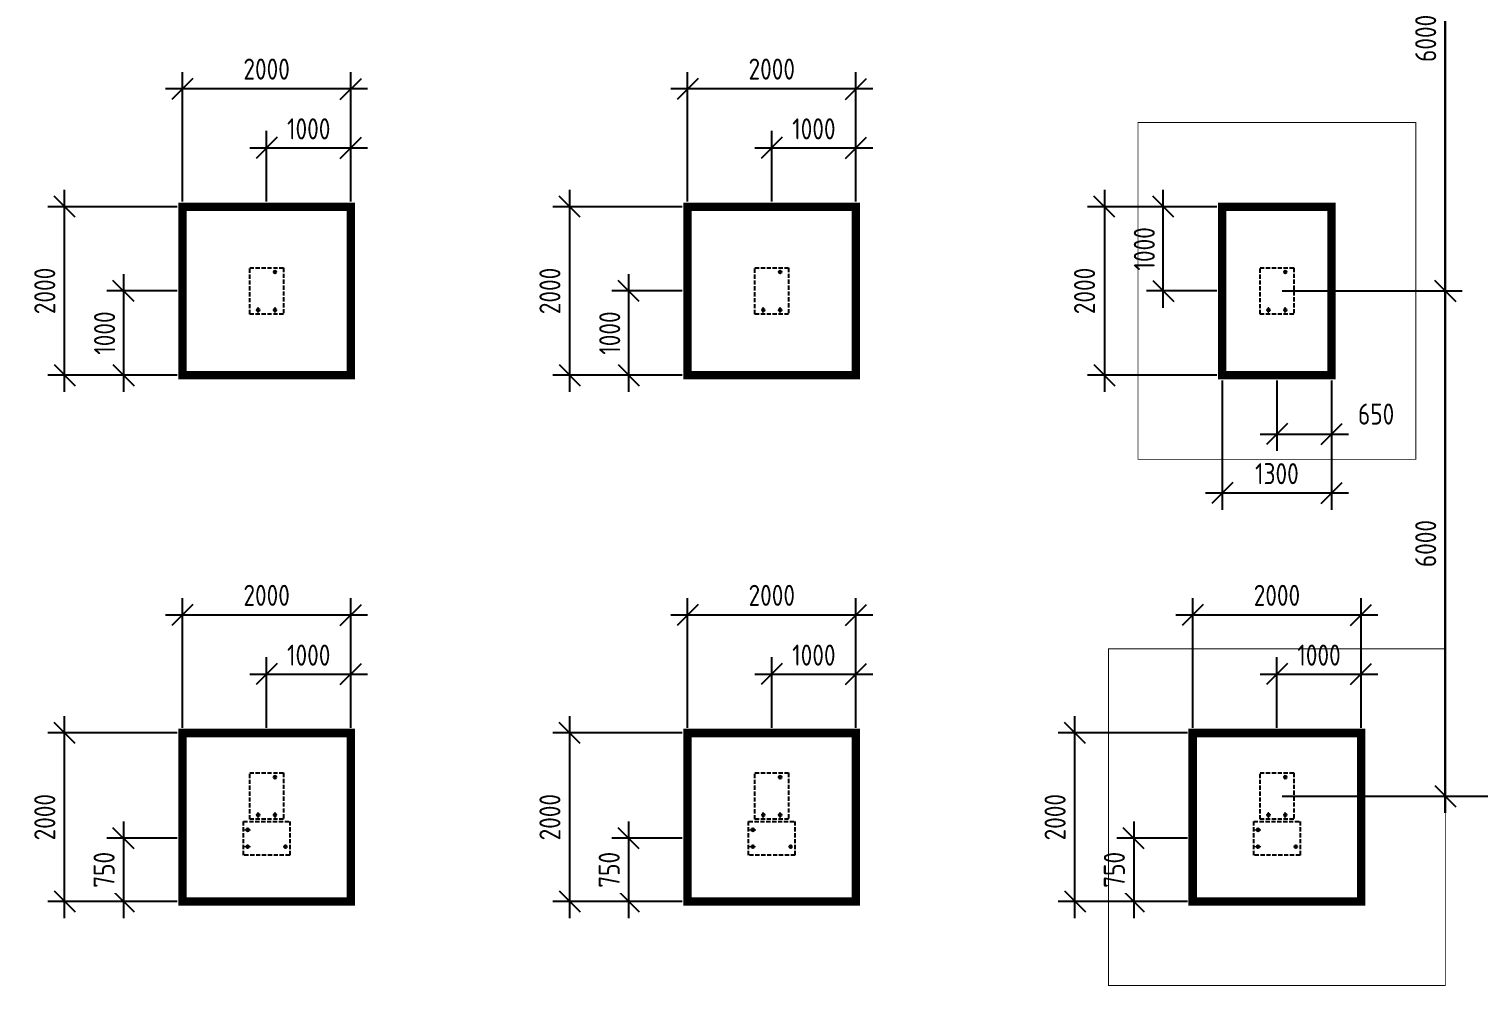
# Model space of a CAD drawing. Header units: inches. Extents: x -70075 to 28436, y 72758 to 118930.
# Drawn here: x -21775 to -4552, y 85903 to 97269 of the extents above; entities that cross this region are included whole.
import ezdxf

# ---------------------------------------------------------------- set-up
doc = ezdxf.new("R2010")
doc.units = ezdxf.units.IN
doc.header["$MEASUREMENT"] = 0
doc.linetypes.add('ГОСТ 2.303 4', pattern=[7, 5, -2, 0])
doc.linetypes.add('ГОСТ 2.303 6', pattern=[12, 8, -1.5, 1, -1.5])
doc.layers.add('Оси', color=151, linetype='Continuous', lineweight=18)
doc.styles.add('ГОСТ 2.304', font='CS_Gost2304.shx')
doc.dimstyles.new('СПДС', dxfattribs={"dimscale": 100, "dimtxt": 2.5, "dimasz": 2.5, "dimexe": 2, "dimexo": 0.625, "dimgap": 1, "dimtad": 1, "dimdec": 0, "dimtxsty": 'ГОСТ 2.304', "dimblk": 'OBLIQUE', "dimblk1": 'OBLIQUE', "dimblk2": 'OBLIQUE', "dimcen": 2.5, "dimdle": 2, "dimadec": 0, "dimazin": 2, "dimtfac": 0.75, "dimtdec": 4, "dimtmove": 1, "dimatfit": 3, "dimfxl": 1, "dimtfill": 1, "dimtolj": 1, "dimarcsym": 1})

# ---------------------------------------------------------------- blocks, each defined once
blk = doc.blocks.new('_Oblique')
at = {"color": 0, "linetype": 'ByBlock', "lineweight": -2}
blk.add_line((-0.5, -0.5), (0.5, 0.5), dxfattribs=at)
blk = doc.blocks.new('*D903')
at = {"color": 0, "lineweight": -2, "transparency": 16777216}
for p, q in [((-4252, 87958), (-4252, 112358)), ((-6890, 112158), (-4052, 112158)), ((-6890, 88158), (-4052, 88158))]:
    blk.add_line(p, q, dxfattribs=at)
at = {"layer": 'Defpoints', "color": 0, "transparency": 16777216}
for p in [(-6952, 112158), (-4252, 112158), (-6952, 88158)]:
    blk.add_point(p, dxfattribs=at)
at = {"color": 0, "lineweight": -2, "transparency": 16777216, "xscale": 250, "yscale": 250, "zscale": 250}
for p, rotation in [((-4252, 112158), 90), ((-4252, 88158), 270)]:
    blk.add_blockref('_Oblique', p, dxfattribs=dict(at, rotation=rotation))
at = {"color": 0, "lineweight": 25, "transparency": 16777216, "insert": (-4487, 100158), "char_height": 250, "attachment_point": 5, "rotation": 90, "style": 'ГОСТ 2.304', "bg_fill": 3, "box_fill_scale": 1.25, "bg_fill_color": 256, "bg_fill_true_color": 13158600, "bg_fill_transparency": 0}
blk.add_mtext('\\A1;24000', dxfattribs=at)
blk = doc.blocks.new('*D906')
at = {"color": 0, "lineweight": -2, "transparency": 16777216}
for p, q in [((-4952, 93958), (-4952, 100358)), ((-6890, 100158), (-4752, 100158)), ((-6890, 94158), (-4752, 94158))]:
    blk.add_line(p, q, dxfattribs=at)
at = {"layer": 'Defpoints', "color": 0, "transparency": 16777216}
for p in [(-6952, 100158), (-4952, 100158), (-6952, 94158)]:
    blk.add_point(p, dxfattribs=at)
at = {"color": 0, "lineweight": -2, "transparency": 16777216, "xscale": 250, "yscale": 250, "zscale": 250}
for p, rotation in [((-4952, 100158), 90), ((-4952, 94158), 270)]:
    blk.add_blockref('_Oblique', p, dxfattribs=dict(at, rotation=rotation))
at = {"color": 0, "lineweight": 25, "transparency": 16777216, "insert": (-5185, 97158), "char_height": 250, "attachment_point": 5, "rotation": 90, "style": 'ГОСТ 2.304', "bg_fill": 3, "box_fill_scale": 1.25, "bg_fill_color": 256, "bg_fill_true_color": 13158600, "bg_fill_transparency": 0}
blk.add_mtext('\\A1;6000', dxfattribs=at)
blk = doc.blocks.new('*D907')
at = {"color": 0, "lineweight": -2, "transparency": 16777216}
for p, q in [((-4952, 87958), (-4952, 94358)), ((-6890, 94158), (-4752, 94158)), ((-6890, 88158), (-4752, 88158))]:
    blk.add_line(p, q, dxfattribs=at)
at = {"layer": 'Defpoints', "color": 0, "transparency": 16777216}
for p in [(-6952, 94158), (-4952, 94158), (-6952, 88158)]:
    blk.add_point(p, dxfattribs=at)
at = {"color": 0, "lineweight": -2, "transparency": 16777216, "xscale": 250, "yscale": 250, "zscale": 250}
for p, rotation in [((-4952, 94158), 90), ((-4952, 88158), 270)]:
    blk.add_blockref('_Oblique', p, dxfattribs=dict(at, rotation=rotation))
at = {"color": 0, "lineweight": 25, "transparency": 16777216, "insert": (-5185, 91158), "char_height": 250, "attachment_point": 5, "rotation": 90, "style": 'ГОСТ 2.304', "bg_fill": 3, "box_fill_scale": 1.25, "bg_fill_color": 256, "bg_fill_true_color": 13158600, "bg_fill_transparency": 0}
blk.add_mtext('\\A1;6000', dxfattribs=at)
blk = doc.blocks.new('A$C7548783A')
at = {"linetype": 'ГОСТ 2.303 4', "ltscale": 10}
blk.add_lwpolyline([(-200, 275), (200, 275), (200, -275), (-200, -275)], close=True, dxfattribs=at)
at = {"lineweight": 30, "ltscale": 100}
for centre in [(100, 225), (-100, -225), (100, -225)]:
    blk.add_circle(centre, 15, dxfattribs=at)
at = {"layer": 'Оси', "linetype": 'ГОСТ 2.303 6', "ltscale": 10}
for p, q in [((-100, -271), (-100, -179)), ((100, -272), (100, -178))]:
    blk.add_line(p, q, dxfattribs=at)
blk = doc.blocks.new('*D937')
at = {"color": 0, "lineweight": -2, "transparency": 16777216}
for p, q in [((-4252, 112358), (-4252, 87958)), ((-6890, 112158), (-4052, 112158)), ((-6890, 88158), (-4052, 88158))]:
    blk.add_line(p, q, dxfattribs=at)
at = {"layer": 'Defpoints', "color": 0, "transparency": 16777216}
for p in [(-6952, 112158), (-6952, 88158), (-4252, 88158)]:
    blk.add_point(p, dxfattribs=at)
at = {"color": 0, "lineweight": -2, "transparency": 16777216, "xscale": 250, "yscale": 250, "zscale": 250}
for p, rotation in [((-4252, 112158), 90), ((-4252, 88158), 270)]:
    blk.add_blockref('_Oblique', p, dxfattribs=dict(at, rotation=rotation))
at = {"color": 0, "lineweight": 25, "transparency": 16777216, "insert": (-4487, 100158), "char_height": 250, "attachment_point": 5, "rotation": 90, "style": 'ГОСТ 2.304', "bg_fill": 3, "box_fill_scale": 1.25, "bg_fill_color": 256, "bg_fill_true_color": 13158600, "bg_fill_transparency": 0}
blk.add_mtext('\\A1;24000', dxfattribs=at)
blk = doc.blocks.new('*D938')
at = {"color": 0, "lineweight": -2, "transparency": 16777216}
for p, q in [((-4952, 94358), (-4952, 87958)), ((-6890, 94158), (-4752, 94158)), ((-6890, 88158), (-4752, 88158))]:
    blk.add_line(p, q, dxfattribs=at)
at = {"layer": 'Defpoints', "color": 0, "transparency": 16777216}
for p in [(-6952, 94158), (-6952, 88158), (-4952, 88158)]:
    blk.add_point(p, dxfattribs=at)
at = {"color": 0, "lineweight": -2, "transparency": 16777216, "xscale": 250, "yscale": 250, "zscale": 250}
for p, rotation in [((-4952, 94158), 90), ((-4952, 88158), 270)]:
    blk.add_blockref('_Oblique', p, dxfattribs=dict(at, rotation=rotation))
at = {"color": 0, "lineweight": 25, "transparency": 16777216, "insert": (-5185, 91158), "char_height": 250, "attachment_point": 5, "rotation": 90, "style": 'ГОСТ 2.304', "bg_fill": 3, "box_fill_scale": 1.25, "bg_fill_color": 256, "bg_fill_true_color": 13158600, "bg_fill_transparency": 0}
blk.add_mtext('\\A1;6000', dxfattribs=at)
blk = doc.blocks.new('*D939')
at = {"color": 0, "lineweight": -2, "transparency": 16777216}
for p, q in [((-4952, 100358), (-4952, 93958)), ((-6890, 100158), (-4752, 100158)), ((-6890, 94158), (-4752, 94158))]:
    blk.add_line(p, q, dxfattribs=at)
at = {"layer": 'Defpoints', "color": 0, "transparency": 16777216}
for p in [(-6952, 100158), (-6952, 94158), (-4952, 94158)]:
    blk.add_point(p, dxfattribs=at)
at = {"color": 0, "lineweight": -2, "transparency": 16777216, "xscale": 250, "yscale": 250, "zscale": 250}
for p, rotation in [((-4952, 100158), 90), ((-4952, 94158), 270)]:
    blk.add_blockref('_Oblique', p, dxfattribs=dict(at, rotation=rotation))
at = {"color": 0, "lineweight": 25, "transparency": 16777216, "insert": (-5185, 97158), "char_height": 250, "attachment_point": 5, "rotation": 90, "style": 'ГОСТ 2.304', "bg_fill": 3, "box_fill_scale": 1.25, "bg_fill_color": 256, "bg_fill_true_color": 13158600, "bg_fill_transparency": 0}
blk.add_mtext('\\A1;6000', dxfattribs=at)
blk = doc.blocks.new('*D1086')
at = {"color": 0, "lineweight": -2, "transparency": 16777216}
for p, q in [((-18952, 95221), (-18952, 96058)), ((-17952, 95221), (-17952, 96058)), ((-19152, 95858), (-17752, 95858))]:
    blk.add_line(p, q, dxfattribs=at)
at = {"layer": 'Defpoints', "color": 0, "transparency": 16777216}
for p in [(-17952, 95858), (-18952, 95158), (-17952, 95158)]:
    blk.add_point(p, dxfattribs=at)
at = {"color": 0, "lineweight": -2, "transparency": 16777216, "xscale": 250, "yscale": 250, "zscale": 250, "rotation": 180}
blk.add_blockref('_Oblique', (-18952, 95858), dxfattribs=at)
at = {"color": 0, "lineweight": -2, "transparency": 16777216, "xscale": 250, "yscale": 250, "zscale": 250}
blk.add_blockref('_Oblique', (-17952, 95858), dxfattribs=at)
at = {"color": 0, "transparency": 16777216, "insert": (-18452, 96083), "char_height": 250, "attachment_point": 5, "style": 'ГОСТ 2.304', "bg_fill": 3, "box_fill_scale": 1.25, "bg_fill_color": 256, "bg_fill_true_color": 13158600, "bg_fill_transparency": 0}
blk.add_mtext('\\A1;1000', dxfattribs=at)
blk = doc.blocks.new('*D1085')
at = {"color": 0, "lineweight": -2, "transparency": 16777216}
for p, q in [((-19952, 95221), (-19952, 96758)), ((-17952, 95221), (-17952, 96758)), ((-17752, 96558), (-20152, 96558))]:
    blk.add_line(p, q, dxfattribs=at)
at = {"layer": 'Defpoints', "color": 0, "transparency": 16777216}
for p in [(-19952, 96558), (-19952, 95158), (-17952, 95158)]:
    blk.add_point(p, dxfattribs=at)
at = {"color": 0, "lineweight": -2, "transparency": 16777216, "xscale": 250, "yscale": 250, "zscale": 250, "rotation": 180}
blk.add_blockref('_Oblique', (-19952, 96558), dxfattribs=at)
at = {"color": 0, "lineweight": -2, "transparency": 16777216, "xscale": 250, "yscale": 250, "zscale": 250}
blk.add_blockref('_Oblique', (-17952, 96558), dxfattribs=at)
at = {"color": 0, "transparency": 16777216, "insert": (-18952, 96793), "char_height": 250, "attachment_point": 5, "style": 'ГОСТ 2.304', "bg_fill": 3, "box_fill_scale": 1.25, "bg_fill_color": 256, "bg_fill_true_color": 13158600, "bg_fill_transparency": 0}
blk.add_mtext('\\A1;2000', dxfattribs=at)
blk = doc.blocks.new('*D1084')
at = {"color": 0, "lineweight": -2, "transparency": 16777216}
for p, q in [((-20652, 94358), (-20652, 92958)), ((-20015, 94158), (-20852, 94158)), ((-20015, 93158), (-20852, 93158))]:
    blk.add_line(p, q, dxfattribs=at)
at = {"layer": 'Defpoints', "color": 0, "transparency": 16777216}
for p in [(-19952, 94158), (-20652, 93158), (-19952, 93158)]:
    blk.add_point(p, dxfattribs=at)
at = {"color": 0, "lineweight": -2, "transparency": 16777216, "xscale": 250, "yscale": 250, "zscale": 250}
for p, rotation in [((-20652, 94158), 90), ((-20652, 93158), 270)]:
    blk.add_blockref('_Oblique', p, dxfattribs=dict(at, rotation=rotation))
at = {"color": 0, "transparency": 16777216, "insert": (-20877, 93658), "char_height": 250, "attachment_point": 5, "rotation": 90, "style": 'ГОСТ 2.304', "bg_fill": 3, "box_fill_scale": 1.25, "bg_fill_color": 256, "bg_fill_true_color": 13158600, "bg_fill_transparency": 0}
blk.add_mtext('\\A1;1000', dxfattribs=at)
blk = doc.blocks.new('*D1083')
at = {"color": 0, "lineweight": -2, "transparency": 16777216}
for p, q in [((-21352, 92958), (-21352, 95358)), ((-20015, 95158), (-21552, 95158)), ((-20015, 93158), (-21552, 93158))]:
    blk.add_line(p, q, dxfattribs=at)
at = {"layer": 'Defpoints', "color": 0, "transparency": 16777216}
for p in [(-21352, 95158), (-19952, 95158), (-19952, 93158)]:
    blk.add_point(p, dxfattribs=at)
at = {"color": 0, "lineweight": -2, "transparency": 16777216, "xscale": 250, "yscale": 250, "zscale": 250}
for p, rotation in [((-21352, 95158), 90), ((-21352, 93158), 270)]:
    blk.add_blockref('_Oblique', p, dxfattribs=dict(at, rotation=rotation))
at = {"color": 0, "transparency": 16777216, "insert": (-21587, 94158), "char_height": 250, "attachment_point": 5, "rotation": 90, "style": 'ГОСТ 2.304', "bg_fill": 3, "box_fill_scale": 1.25, "bg_fill_color": 256, "bg_fill_true_color": 13158600, "bg_fill_transparency": 0}
blk.add_mtext('\\A1;2000', dxfattribs=at)
blk = doc.blocks.new('*D1090')
at = {"color": 0, "lineweight": -2, "transparency": 16777216}
for p, q in [((-12952, 95221), (-12952, 96058)), ((-11952, 95221), (-11952, 96058)), ((-13152, 95858), (-11752, 95858))]:
    blk.add_line(p, q, dxfattribs=at)
at = {"layer": 'Defpoints', "color": 0, "transparency": 16777216}
for p in [(-11952, 95858), (-12952, 95158), (-11952, 95158)]:
    blk.add_point(p, dxfattribs=at)
at = {"color": 0, "lineweight": -2, "transparency": 16777216, "xscale": 250, "yscale": 250, "zscale": 250, "rotation": 180}
blk.add_blockref('_Oblique', (-12952, 95858), dxfattribs=at)
at = {"color": 0, "lineweight": -2, "transparency": 16777216, "xscale": 250, "yscale": 250, "zscale": 250}
blk.add_blockref('_Oblique', (-11952, 95858), dxfattribs=at)
at = {"color": 0, "transparency": 16777216, "insert": (-12452, 96083), "char_height": 250, "attachment_point": 5, "style": 'ГОСТ 2.304', "bg_fill": 3, "box_fill_scale": 1.25, "bg_fill_color": 256, "bg_fill_true_color": 13158600, "bg_fill_transparency": 0}
blk.add_mtext('\\A1;1000', dxfattribs=at)
blk = doc.blocks.new('*D1089')
at = {"color": 0, "lineweight": -2, "transparency": 16777216}
for p, q in [((-13952, 95221), (-13952, 96758)), ((-11952, 95221), (-11952, 96758)), ((-11752, 96558), (-14152, 96558))]:
    blk.add_line(p, q, dxfattribs=at)
at = {"layer": 'Defpoints', "color": 0, "transparency": 16777216}
for p in [(-13952, 96558), (-13952, 95158), (-11952, 95158)]:
    blk.add_point(p, dxfattribs=at)
at = {"color": 0, "lineweight": -2, "transparency": 16777216, "xscale": 250, "yscale": 250, "zscale": 250, "rotation": 180}
blk.add_blockref('_Oblique', (-13952, 96558), dxfattribs=at)
at = {"color": 0, "lineweight": -2, "transparency": 16777216, "xscale": 250, "yscale": 250, "zscale": 250}
blk.add_blockref('_Oblique', (-11952, 96558), dxfattribs=at)
at = {"color": 0, "transparency": 16777216, "insert": (-12952, 96793), "char_height": 250, "attachment_point": 5, "style": 'ГОСТ 2.304', "bg_fill": 3, "box_fill_scale": 1.25, "bg_fill_color": 256, "bg_fill_true_color": 13158600, "bg_fill_transparency": 0}
blk.add_mtext('\\A1;2000', dxfattribs=at)
blk = doc.blocks.new('*D1088')
at = {"color": 0, "lineweight": -2, "transparency": 16777216}
for p, q in [((-14652, 94358), (-14652, 92958)), ((-14015, 94158), (-14852, 94158)), ((-14015, 93158), (-14852, 93158))]:
    blk.add_line(p, q, dxfattribs=at)
at = {"layer": 'Defpoints', "color": 0, "transparency": 16777216}
for p in [(-13952, 94158), (-14652, 93158), (-13952, 93158)]:
    blk.add_point(p, dxfattribs=at)
at = {"color": 0, "lineweight": -2, "transparency": 16777216, "xscale": 250, "yscale": 250, "zscale": 250}
for p, rotation in [((-14652, 94158), 90), ((-14652, 93158), 270)]:
    blk.add_blockref('_Oblique', p, dxfattribs=dict(at, rotation=rotation))
at = {"color": 0, "transparency": 16777216, "insert": (-14877, 93658), "char_height": 250, "attachment_point": 5, "rotation": 90, "style": 'ГОСТ 2.304', "bg_fill": 3, "box_fill_scale": 1.25, "bg_fill_color": 256, "bg_fill_true_color": 13158600, "bg_fill_transparency": 0}
blk.add_mtext('\\A1;1000', dxfattribs=at)
blk = doc.blocks.new('*D1087')
at = {"color": 0, "lineweight": -2, "transparency": 16777216}
for p, q in [((-15352, 92958), (-15352, 95358)), ((-14015, 95158), (-15552, 95158)), ((-14015, 93158), (-15552, 93158))]:
    blk.add_line(p, q, dxfattribs=at)
at = {"layer": 'Defpoints', "color": 0, "transparency": 16777216}
for p in [(-15352, 95158), (-13952, 95158), (-13952, 93158)]:
    blk.add_point(p, dxfattribs=at)
at = {"color": 0, "lineweight": -2, "transparency": 16777216, "xscale": 250, "yscale": 250, "zscale": 250}
for p, rotation in [((-15352, 95158), 90), ((-15352, 93158), 270)]:
    blk.add_blockref('_Oblique', p, dxfattribs=dict(at, rotation=rotation))
at = {"color": 0, "transparency": 16777216, "insert": (-15587, 94158), "char_height": 250, "attachment_point": 5, "rotation": 90, "style": 'ГОСТ 2.304', "bg_fill": 3, "box_fill_scale": 1.25, "bg_fill_color": 256, "bg_fill_true_color": 13158600, "bg_fill_transparency": 0}
blk.add_mtext('\\A1;2000', dxfattribs=at)
blk = doc.blocks.new('*D1122')
at = {"color": 0, "lineweight": -2, "transparency": 16777216}
for p, q in [((-18952, 88971), (-18952, 89808)), ((-17952, 88971), (-17952, 89808)), ((-19152, 89608), (-17752, 89608))]:
    blk.add_line(p, q, dxfattribs=at)
at = {"layer": 'Defpoints', "color": 0, "transparency": 16777216}
for p in [(-17952, 89608), (-18952, 88908), (-17952, 88908)]:
    blk.add_point(p, dxfattribs=at)
at = {"color": 0, "lineweight": -2, "transparency": 16777216, "xscale": 250, "yscale": 250, "zscale": 250, "rotation": 180}
blk.add_blockref('_Oblique', (-18952, 89608), dxfattribs=at)
at = {"color": 0, "lineweight": -2, "transparency": 16777216, "xscale": 250, "yscale": 250, "zscale": 250}
blk.add_blockref('_Oblique', (-17952, 89608), dxfattribs=at)
at = {"color": 0, "transparency": 16777216, "insert": (-18452, 89833), "char_height": 250, "attachment_point": 5, "style": 'ГОСТ 2.304', "bg_fill": 3, "box_fill_scale": 1.25, "bg_fill_color": 256, "bg_fill_true_color": 13158600, "bg_fill_transparency": 0}
blk.add_mtext('\\A1;1000', dxfattribs=at)
blk = doc.blocks.new('*D1121')
at = {"color": 0, "lineweight": -2, "transparency": 16777216}
for p, q in [((-19952, 88971), (-19952, 90508)), ((-17952, 88971), (-17952, 90508)), ((-17752, 90308), (-20152, 90308))]:
    blk.add_line(p, q, dxfattribs=at)
at = {"layer": 'Defpoints', "color": 0, "transparency": 16777216}
for p in [(-19952, 90308), (-19952, 88908), (-17952, 88908)]:
    blk.add_point(p, dxfattribs=at)
at = {"color": 0, "lineweight": -2, "transparency": 16777216, "xscale": 250, "yscale": 250, "zscale": 250, "rotation": 180}
blk.add_blockref('_Oblique', (-19952, 90308), dxfattribs=at)
at = {"color": 0, "lineweight": -2, "transparency": 16777216, "xscale": 250, "yscale": 250, "zscale": 250}
blk.add_blockref('_Oblique', (-17952, 90308), dxfattribs=at)
at = {"color": 0, "transparency": 16777216, "insert": (-18952, 90543), "char_height": 250, "attachment_point": 5, "style": 'ГОСТ 2.304', "bg_fill": 3, "box_fill_scale": 1.25, "bg_fill_color": 256, "bg_fill_true_color": 13158600, "bg_fill_transparency": 0}
blk.add_mtext('\\A1;2000', dxfattribs=at)
blk = doc.blocks.new('*D1120')
at = {"color": 0, "lineweight": -2, "transparency": 16777216}
for p, q in [((-20652, 87858), (-20652, 86708)), ((-20015, 87658), (-20852, 87658)), ((-20015, 86908), (-20852, 86908))]:
    blk.add_line(p, q, dxfattribs=at)
at = {"layer": 'Defpoints', "color": 0, "transparency": 16777216}
for p in [(-19952, 87658), (-20652, 86908), (-19952, 86908)]:
    blk.add_point(p, dxfattribs=at)
at = {"color": 0, "lineweight": -2, "transparency": 16777216, "xscale": 250, "yscale": 250, "zscale": 250}
for p, rotation in [((-20652, 87658), 90), ((-20652, 86908), 270)]:
    blk.add_blockref('_Oblique', p, dxfattribs=dict(at, rotation=rotation))
at = {"color": 0, "transparency": 16777216, "insert": (-20883, 87283), "char_height": 250, "attachment_point": 5, "rotation": 90, "style": 'ГОСТ 2.304', "bg_fill": 3, "box_fill_scale": 1.25, "bg_fill_color": 256, "bg_fill_true_color": 13158600, "bg_fill_transparency": 0}
blk.add_mtext('\\A1;750', dxfattribs=at)
blk = doc.blocks.new('*D1119')
at = {"color": 0, "lineweight": -2, "transparency": 16777216}
for p, q in [((-21352, 86708), (-21352, 89108)), ((-20015, 88908), (-21552, 88908)), ((-20015, 86908), (-21552, 86908))]:
    blk.add_line(p, q, dxfattribs=at)
at = {"layer": 'Defpoints', "color": 0, "transparency": 16777216}
for p in [(-21352, 88908), (-19952, 88908), (-19952, 86908)]:
    blk.add_point(p, dxfattribs=at)
at = {"color": 0, "lineweight": -2, "transparency": 16777216, "xscale": 250, "yscale": 250, "zscale": 250}
for p, rotation in [((-21352, 88908), 90), ((-21352, 86908), 270)]:
    blk.add_blockref('_Oblique', p, dxfattribs=dict(at, rotation=rotation))
at = {"color": 0, "transparency": 16777216, "insert": (-21587, 87908), "char_height": 250, "attachment_point": 5, "rotation": 90, "style": 'ГОСТ 2.304', "bg_fill": 3, "box_fill_scale": 1.25, "bg_fill_color": 256, "bg_fill_true_color": 13158600, "bg_fill_transparency": 0}
blk.add_mtext('\\A1;2000', dxfattribs=at)
blk = doc.blocks.new('*D1126')
at = {"color": 0, "lineweight": -2, "transparency": 16777216}
for p, q in [((-12952, 88971), (-12952, 89808)), ((-11952, 88971), (-11952, 89808)), ((-13152, 89608), (-11752, 89608))]:
    blk.add_line(p, q, dxfattribs=at)
at = {"layer": 'Defpoints', "color": 0, "transparency": 16777216}
for p in [(-11952, 89608), (-12952, 88908), (-11952, 88908)]:
    blk.add_point(p, dxfattribs=at)
at = {"color": 0, "lineweight": -2, "transparency": 16777216, "xscale": 250, "yscale": 250, "zscale": 250, "rotation": 180}
blk.add_blockref('_Oblique', (-12952, 89608), dxfattribs=at)
at = {"color": 0, "lineweight": -2, "transparency": 16777216, "xscale": 250, "yscale": 250, "zscale": 250}
blk.add_blockref('_Oblique', (-11952, 89608), dxfattribs=at)
at = {"color": 0, "transparency": 16777216, "insert": (-12452, 89833), "char_height": 250, "attachment_point": 5, "style": 'ГОСТ 2.304', "bg_fill": 3, "box_fill_scale": 1.25, "bg_fill_color": 256, "bg_fill_true_color": 13158600, "bg_fill_transparency": 0}
blk.add_mtext('\\A1;1000', dxfattribs=at)
blk = doc.blocks.new('*D1125')
at = {"color": 0, "lineweight": -2, "transparency": 16777216}
for p, q in [((-13952, 88971), (-13952, 90508)), ((-11952, 88971), (-11952, 90508)), ((-11752, 90308), (-14152, 90308))]:
    blk.add_line(p, q, dxfattribs=at)
at = {"layer": 'Defpoints', "color": 0, "transparency": 16777216}
for p in [(-13952, 90308), (-13952, 88908), (-11952, 88908)]:
    blk.add_point(p, dxfattribs=at)
at = {"color": 0, "lineweight": -2, "transparency": 16777216, "xscale": 250, "yscale": 250, "zscale": 250, "rotation": 180}
blk.add_blockref('_Oblique', (-13952, 90308), dxfattribs=at)
at = {"color": 0, "lineweight": -2, "transparency": 16777216, "xscale": 250, "yscale": 250, "zscale": 250}
blk.add_blockref('_Oblique', (-11952, 90308), dxfattribs=at)
at = {"color": 0, "transparency": 16777216, "insert": (-12952, 90543), "char_height": 250, "attachment_point": 5, "style": 'ГОСТ 2.304', "bg_fill": 3, "box_fill_scale": 1.25, "bg_fill_color": 256, "bg_fill_true_color": 13158600, "bg_fill_transparency": 0}
blk.add_mtext('\\A1;2000', dxfattribs=at)
blk = doc.blocks.new('*D1124')
at = {"color": 0, "lineweight": -2, "transparency": 16777216}
for p, q in [((-14652, 87858), (-14652, 86708)), ((-14015, 87658), (-14852, 87658)), ((-14015, 86908), (-14852, 86908))]:
    blk.add_line(p, q, dxfattribs=at)
at = {"layer": 'Defpoints', "color": 0, "transparency": 16777216}
for p in [(-13952, 87658), (-14652, 86908), (-13952, 86908)]:
    blk.add_point(p, dxfattribs=at)
at = {"color": 0, "lineweight": -2, "transparency": 16777216, "xscale": 250, "yscale": 250, "zscale": 250}
for p, rotation in [((-14652, 87658), 90), ((-14652, 86908), 270)]:
    blk.add_blockref('_Oblique', p, dxfattribs=dict(at, rotation=rotation))
at = {"color": 0, "transparency": 16777216, "insert": (-14883, 87283), "char_height": 250, "attachment_point": 5, "rotation": 90, "style": 'ГОСТ 2.304', "bg_fill": 3, "box_fill_scale": 1.25, "bg_fill_color": 256, "bg_fill_true_color": 13158600, "bg_fill_transparency": 0}
blk.add_mtext('\\A1;750', dxfattribs=at)
blk = doc.blocks.new('*D1123')
at = {"color": 0, "lineweight": -2, "transparency": 16777216}
for p, q in [((-15352, 86708), (-15352, 89108)), ((-14015, 88908), (-15552, 88908)), ((-14015, 86908), (-15552, 86908))]:
    blk.add_line(p, q, dxfattribs=at)
at = {"layer": 'Defpoints', "color": 0, "transparency": 16777216}
for p in [(-15352, 88908), (-13952, 88908), (-13952, 86908)]:
    blk.add_point(p, dxfattribs=at)
at = {"color": 0, "lineweight": -2, "transparency": 16777216, "xscale": 250, "yscale": 250, "zscale": 250}
for p, rotation in [((-15352, 88908), 90), ((-15352, 86908), 270)]:
    blk.add_blockref('_Oblique', p, dxfattribs=dict(at, rotation=rotation))
at = {"color": 0, "transparency": 16777216, "insert": (-15587, 87908), "char_height": 250, "attachment_point": 5, "rotation": 90, "style": 'ГОСТ 2.304', "bg_fill": 3, "box_fill_scale": 1.25, "bg_fill_color": 256, "bg_fill_true_color": 13158600, "bg_fill_transparency": 0}
blk.add_mtext('\\A1;2000', dxfattribs=at)
blk = doc.blocks.new('*D1130')
at = {"color": 0, "lineweight": -2, "transparency": 16777216}
for p, q in [((-6952, 88971), (-6952, 89808)), ((-5952, 88971), (-5952, 89808)), ((-7152, 89608), (-5752, 89608))]:
    blk.add_line(p, q, dxfattribs=at)
at = {"layer": 'Defpoints', "color": 0, "transparency": 16777216}
for p in [(-5952, 89608), (-6952, 88908), (-5952, 88908)]:
    blk.add_point(p, dxfattribs=at)
at = {"color": 0, "lineweight": -2, "transparency": 16777216, "xscale": 250, "yscale": 250, "zscale": 250, "rotation": 180}
blk.add_blockref('_Oblique', (-6952, 89608), dxfattribs=at)
at = {"color": 0, "lineweight": -2, "transparency": 16777216, "xscale": 250, "yscale": 250, "zscale": 250}
blk.add_blockref('_Oblique', (-5952, 89608), dxfattribs=at)
at = {"color": 0, "transparency": 16777216, "insert": (-6452, 89833), "char_height": 250, "attachment_point": 5, "style": 'ГОСТ 2.304', "bg_fill": 3, "box_fill_scale": 1.25, "bg_fill_color": 256, "bg_fill_true_color": 13158600, "bg_fill_transparency": 0}
blk.add_mtext('\\A1;1000', dxfattribs=at)
blk = doc.blocks.new('*D1129')
at = {"color": 0, "lineweight": -2, "transparency": 16777216}
for p, q in [((-7952, 88971), (-7952, 90508)), ((-5952, 88971), (-5952, 90508)), ((-5752, 90308), (-8152, 90308))]:
    blk.add_line(p, q, dxfattribs=at)
at = {"layer": 'Defpoints', "color": 0, "transparency": 16777216}
for p in [(-7952, 90308), (-7952, 88908), (-5952, 88908)]:
    blk.add_point(p, dxfattribs=at)
at = {"color": 0, "lineweight": -2, "transparency": 16777216, "xscale": 250, "yscale": 250, "zscale": 250, "rotation": 180}
blk.add_blockref('_Oblique', (-7952, 90308), dxfattribs=at)
at = {"color": 0, "lineweight": -2, "transparency": 16777216, "xscale": 250, "yscale": 250, "zscale": 250}
blk.add_blockref('_Oblique', (-5952, 90308), dxfattribs=at)
at = {"color": 0, "transparency": 16777216, "insert": (-6952, 90543), "char_height": 250, "attachment_point": 5, "style": 'ГОСТ 2.304', "bg_fill": 3, "box_fill_scale": 1.25, "bg_fill_color": 256, "bg_fill_true_color": 13158600, "bg_fill_transparency": 0}
blk.add_mtext('\\A1;2000', dxfattribs=at)
blk = doc.blocks.new('*D1128')
at = {"color": 0, "lineweight": -2, "transparency": 16777216}
for p, q in [((-8652, 87858), (-8652, 86708)), ((-8015, 87658), (-8852, 87658)), ((-8015, 86908), (-8852, 86908))]:
    blk.add_line(p, q, dxfattribs=at)
at = {"layer": 'Defpoints', "color": 0, "transparency": 16777216}
for p in [(-7952, 87658), (-8652, 86908), (-7952, 86908)]:
    blk.add_point(p, dxfattribs=at)
at = {"color": 0, "lineweight": -2, "transparency": 16777216, "xscale": 250, "yscale": 250, "zscale": 250}
for p, rotation in [((-8652, 87658), 90), ((-8652, 86908), 270)]:
    blk.add_blockref('_Oblique', p, dxfattribs=dict(at, rotation=rotation))
at = {"color": 0, "transparency": 16777216, "insert": (-8883, 87283), "char_height": 250, "attachment_point": 5, "rotation": 90, "style": 'ГОСТ 2.304', "bg_fill": 3, "box_fill_scale": 1.25, "bg_fill_color": 256, "bg_fill_true_color": 13158600, "bg_fill_transparency": 0}
blk.add_mtext('\\A1;750', dxfattribs=at)
blk = doc.blocks.new('*D1127')
at = {"color": 0, "lineweight": -2, "transparency": 16777216}
for p, q in [((-9352, 86708), (-9352, 89108)), ((-8015, 88908), (-9552, 88908)), ((-8015, 86908), (-9552, 86908))]:
    blk.add_line(p, q, dxfattribs=at)
at = {"layer": 'Defpoints', "color": 0, "transparency": 16777216}
for p in [(-9352, 88908), (-7952, 88908), (-7952, 86908)]:
    blk.add_point(p, dxfattribs=at)
at = {"color": 0, "lineweight": -2, "transparency": 16777216, "xscale": 250, "yscale": 250, "zscale": 250}
for p, rotation in [((-9352, 88908), 90), ((-9352, 86908), 270)]:
    blk.add_blockref('_Oblique', p, dxfattribs=dict(at, rotation=rotation))
at = {"color": 0, "transparency": 16777216, "insert": (-9587, 87908), "char_height": 250, "attachment_point": 5, "rotation": 90, "style": 'ГОСТ 2.304', "bg_fill": 3, "box_fill_scale": 1.25, "bg_fill_color": 256, "bg_fill_true_color": 13158600, "bg_fill_transparency": 0}
blk.add_mtext('\\A1;2000', dxfattribs=at)
blk = doc.blocks.new('*D1230')
at = {"color": 0, "lineweight": -2, "transparency": 16777216}
for p, q in [((-8302, 93958), (-8302, 95358)), ((-7665, 95158), (-8502, 95158)), ((-7665, 94158), (-8502, 94158))]:
    blk.add_line(p, q, dxfattribs=at)
at = {"layer": 'Defpoints', "color": 0, "transparency": 16777216}
for p in [(-8302, 95158), (-7602, 95158), (-7602, 94158)]:
    blk.add_point(p, dxfattribs=at)
at = {"color": 0, "lineweight": -2, "transparency": 16777216, "xscale": 250, "yscale": 250, "zscale": 250}
for p, rotation in [((-8302, 95158), 90), ((-8302, 94158), 270)]:
    blk.add_blockref('_Oblique', p, dxfattribs=dict(at, rotation=rotation))
at = {"color": 0, "transparency": 16777216, "insert": (-8527, 94658), "char_height": 250, "attachment_point": 5, "rotation": 90, "style": 'ГОСТ 2.304', "bg_fill": 3, "box_fill_scale": 1.25, "bg_fill_color": 256, "bg_fill_true_color": 13158600, "bg_fill_transparency": 0}
blk.add_mtext('\\A1;1000', dxfattribs=at)
blk = doc.blocks.new('*D1229')
at = {"color": 0, "lineweight": -2, "transparency": 16777216}
for p, q in [((-9002, 95358), (-9002, 92958)), ((-7665, 95158), (-9202, 95158)), ((-7665, 93158), (-9202, 93158))]:
    blk.add_line(p, q, dxfattribs=at)
at = {"layer": 'Defpoints', "color": 0, "transparency": 16777216}
for p in [(-7602, 95158), (-9002, 93158), (-7602, 93158)]:
    blk.add_point(p, dxfattribs=at)
at = {"color": 0, "lineweight": -2, "transparency": 16777216, "xscale": 250, "yscale": 250, "zscale": 250}
for p, rotation in [((-9002, 95158), 90), ((-9002, 93158), 270)]:
    blk.add_blockref('_Oblique', p, dxfattribs=dict(at, rotation=rotation))
at = {"color": 0, "transparency": 16777216, "insert": (-9237, 94158), "char_height": 250, "attachment_point": 5, "rotation": 90, "style": 'ГОСТ 2.304', "bg_fill": 3, "box_fill_scale": 1.25, "bg_fill_color": 256, "bg_fill_true_color": 13158600, "bg_fill_transparency": 0}
blk.add_mtext('\\A1;2000', dxfattribs=at)
blk = doc.blocks.new('*D1227')
at = {"color": 0, "lineweight": -2, "transparency": 16777216}
for p, q in [((-6952, 93096), (-6952, 92258)), ((-6302, 93096), (-6302, 92258)), ((-7152, 92458), (-6102, 92458))]:
    blk.add_line(p, q, dxfattribs=at)
at = {"layer": 'Defpoints', "color": 0, "transparency": 16777216}
for p in [(-6952, 93158), (-6302, 93158), (-6302, 92458)]:
    blk.add_point(p, dxfattribs=at)
at = {"color": 0, "lineweight": -2, "transparency": 16777216, "xscale": 250, "yscale": 250, "zscale": 250, "rotation": 180}
blk.add_blockref('_Oblique', (-6952, 92458), dxfattribs=at)
at = {"color": 0, "lineweight": -2, "transparency": 16777216, "xscale": 250, "yscale": 250, "zscale": 250}
blk.add_blockref('_Oblique', (-6302, 92458), dxfattribs=at)
at = {"color": 0, "transparency": 16777216, "insert": (-5774, 92696), "char_height": 250, "attachment_point": 5, "style": 'ГОСТ 2.304', "bg_fill": 3, "box_fill_scale": 1.25, "bg_fill_color": 256, "bg_fill_true_color": 13158600, "bg_fill_transparency": 0}
blk.add_mtext('\\A1;650', dxfattribs=at)
blk = doc.blocks.new('*D1228')
at = {"color": 0, "lineweight": -2, "transparency": 16777216}
for p, q in [((-7602, 93096), (-7602, 91558)), ((-6302, 93096), (-6302, 91558)), ((-6102, 91758), (-7802, 91758))]:
    blk.add_line(p, q, dxfattribs=at)
at = {"layer": 'Defpoints', "color": 0, "transparency": 16777216}
for p in [(-7602, 93158), (-6302, 93158), (-7602, 91758)]:
    blk.add_point(p, dxfattribs=at)
at = {"color": 0, "lineweight": -2, "transparency": 16777216, "xscale": 250, "yscale": 250, "zscale": 250, "rotation": 180}
blk.add_blockref('_Oblique', (-7602, 91758), dxfattribs=at)
at = {"color": 0, "lineweight": -2, "transparency": 16777216, "xscale": 250, "yscale": 250, "zscale": 250}
blk.add_blockref('_Oblique', (-6302, 91758), dxfattribs=at)
at = {"color": 0, "transparency": 16777216, "insert": (-6952, 91988), "char_height": 250, "attachment_point": 5, "style": 'ГОСТ 2.304', "bg_fill": 3, "box_fill_scale": 1.25, "bg_fill_color": 256, "bg_fill_true_color": 13158600, "bg_fill_transparency": 0}
blk.add_mtext('\\A1;1300', dxfattribs=at)

msp = doc.modelspace()

# ---------------------------------------------------------------- linework, layer by layer
at = {"color": 5, "ltscale": 100, "const_width": 100}
for points in [[(-19952.4, 93158.1), (-19952.4, 95158.1), (-17952.4, 95158.1), (-17952.4, 93158.1)], [(-13952.4, 93158.1), (-13952.4, 95158.1), (-11952.4, 95158.1), (-11952.4, 93158.1)]]:
    msp.add_lwpolyline(points, close=True, dxfattribs=at)
at = {"color": 2, "ltscale": 100, "const_width": 100}
for points in [[(-19952.4, 86908.1), (-19952.4, 88908.1), (-17952.4, 88908.1), (-17952.4, 86908.1)], [(-13952.4, 86908.1), (-13952.4, 88908.1), (-11952.4, 88908.1), (-11952.4, 86908.1)]]:
    msp.add_lwpolyline(points, close=True, dxfattribs=at)

# ---------------------------------------------------------------- block references
at = {"ltscale": 100}
for p in [(-18952.4, 94158.1), (-12952.4, 94158.1), (-18952.4, 88158.1), (-12952.4, 88158.1)]:
    msp.add_blockref('A$C7548783A', p, dxfattribs=at)
at = {"ltscale": 100, "rotation": 270}
for p in [(-18952.4, 87658.1), (-12952.4, 87658.1), (-6952.4, 87658.1)]:
    msp.add_blockref('A$C7548783A', p, dxfattribs=at)

# ---------------------------------------------------------------- dimensions: what is measured, and where the dimension line sits
at = {"lineweight": 25}
dim = msp.add_linear_dim(base=(-4252.4, 112158.1), p1=(-6952.4, 88158.1), p2=(-6952.4, 112158.1), angle=270, dimstyle='СПДС', dxfattribs=at)
dim.commit()
dim.dimension.update_dxf_attribs({"geometry": '*D903', "text_midpoint": (-4487.1, 100158.1)})

# ---------------------------------------------------------------- next in the draw order: dimensions: what is measured, and where the dimension line sits
dim = msp.add_linear_dim(base=(-4952.4, 100158.1), p1=(-6952.4, 94158.1), p2=(-6952.4, 100158.1), angle=270, dimstyle='СПДС', dxfattribs=at)
dim.commit()
dim.dimension.update_dxf_attribs({"geometry": '*D906', "text_midpoint": (-5184.7, 97158.1)})
for base, p1, p2, picture, middle in [((-17952.4, 95858.1), (-18952.4, 95158.1), (-17952.4, 95158.1), '*D1086', (-18452.4, 96083.1)), ((-11952.4, 95858.1), (-12952.4, 95158.1), (-11952.4, 95158.1), '*D1090', (-12452.4, 96083.1)), ((-17952.4, 89608.1), (-18952.4, 88908.1), (-17952.4, 88908.1), '*D1122', (-18452.4, 89833.1)), ((-11952.4, 89608.1), (-12952.4, 88908.1), (-11952.4, 88908.1), '*D1126', (-12452.4, 89833.1))]:
    dim = msp.add_linear_dim(base=base, p1=p1, p2=p2, dimstyle='СПДС', override={"dimtmove": 1})
    dim.commit()
    dim.dimension.update_dxf_attribs({"geometry": picture, "text_midpoint": middle})
for base, p1, p2, picture, middle in [((-20652.4, 93158.1), (-19952.4, 94158.1), (-19952.4, 93158.1), '*D1084', (-20877.4, 93658.1)), ((-14652.4, 93158.1), (-13952.4, 94158.1), (-13952.4, 93158.1), '*D1088', (-14877.4, 93658.1)), ((-20652.4, 86908.1), (-19952.4, 87658.1), (-19952.4, 86908.1), '*D1120', (-20882.6, 87283.1)), ((-14652.4, 86908.1), (-13952.4, 87658.1), (-13952.4, 86908.1), '*D1124', (-14882.6, 87283.1))]:
    dim = msp.add_linear_dim(base=base, p1=p1, p2=p2, angle=90, dimstyle='СПДС', override={"dimtmove": 1})
    dim.commit()
    dim.dimension.update_dxf_attribs({"geometry": picture, "text_midpoint": middle})

# ---------------------------------------------------------------- next in the draw order: dimensions: what is measured, and where the dimension line sits
for base, p1, p2, picture, middle in [((-19952.4, 96558.1), (-17952.4, 95158.1), (-19952.4, 95158.1), '*D1085', (-18952.4, 96792.8)), ((-13952.4, 96558.1), (-11952.4, 95158.1), (-13952.4, 95158.1), '*D1089', (-12952.4, 96792.8)), ((-19952.4, 90308.1), (-17952.4, 88908.1), (-19952.4, 88908.1), '*D1121', (-18952.4, 90542.8)), ((-13952.4, 90308.1), (-11952.4, 88908.1), (-13952.4, 88908.1), '*D1125', (-12952.4, 90542.8))]:
    dim = msp.add_linear_dim(base=base, p1=p1, p2=p2, dimstyle='СПДС')
    dim.commit()
    dim.dimension.update_dxf_attribs({"geometry": picture, "text_midpoint": middle})
dim = msp.add_linear_dim(base=(-4952.4, 94158.1), p1=(-6952.4, 88158.1), p2=(-6952.4, 94158.1), angle=270, dimstyle='СПДС', dxfattribs=at)
dim.commit()
dim.dimension.update_dxf_attribs({"geometry": '*D907', "text_midpoint": (-5184.7, 91158.1)})

# ---------------------------------------------------------------- next in the draw order: linework, layer by layer
at = {"color": 3, "ltscale": 100, "const_width": 100}
msp.add_lwpolyline([(-7602.4, 95158.1), (-6302.4, 95158.1), (-6302.4, 93158.1), (-7602.4, 93158.1)], close=True, dxfattribs=at)
at = {"color": 2, "ltscale": 100, "const_width": 100}
msp.add_lwpolyline([(-7952.4, 86908.1), (-7952.4, 88908.1), (-5952.4, 88908.1), (-5952.4, 86908.1)], close=True, dxfattribs=at)

# ---------------------------------------------------------------- next in the draw order: block references
at = {"ltscale": 100}
for p in [(-6952.4, 94158.1), (-6952.4, 88158.1)]:
    msp.add_blockref('A$C7548783A', p, dxfattribs=at)

# ---------------------------------------------------------------- next in the draw order: dimensions: what is measured, and where the dimension line sits
for base, p1, p2, picture, middle in [((-21352.4, 95158.1), (-19952.4, 93158.1), (-19952.4, 95158.1), '*D1083', (-21587.1, 94158.1)), ((-15352.4, 95158.1), (-13952.4, 93158.1), (-13952.4, 95158.1), '*D1087', (-15587.1, 94158.1)), ((-21352.4, 88908.1), (-19952.4, 86908.1), (-19952.4, 88908.1), '*D1119', (-21587.1, 87908.1)), ((-15352.4, 88908.1), (-13952.4, 86908.1), (-13952.4, 88908.1), '*D1123', (-15587.1, 87908.1))]:
    dim = msp.add_linear_dim(base=base, p1=p1, p2=p2, angle=90, dimstyle='СПДС')
    dim.commit()
    dim.dimension.update_dxf_attribs({"geometry": picture, "text_midpoint": middle})

# ---------------------------------------------------------------- next in the draw order: dimensions: what is measured, and where the dimension line sits
at = {"lineweight": 25}
dim = msp.add_linear_dim(base=(-4252.4, 88158.1), p1=(-6952.4, 112158.1), p2=(-6952.4, 88158.1), angle=90, dimstyle='СПДС', dxfattribs=at)
dim.commit()
dim.dimension.update_dxf_attribs({"geometry": '*D937', "text_midpoint": (-4487.1, 100158.1)})
for base, p1, p2, picture, middle in [((-8302.4, 95158.1), (-7602.4, 94158.1), (-7602.4, 95158.1), '*D1230', (-8527.4, 94658.1)), ((-8652.4, 86908.1), (-7952.4, 87658.1), (-7952.4, 86908.1), '*D1128', (-8882.6, 87283.1))]:
    dim = msp.add_linear_dim(base=base, p1=p1, p2=p2, angle=90, dimstyle='СПДС', override={"dimtmove": 1})
    dim.commit()
    dim.dimension.update_dxf_attribs({"geometry": picture, "text_midpoint": middle})

# ---------------------------------------------------------------- next in the draw order: dimensions: what is measured, and where the dimension line sits
dim = msp.add_linear_dim(base=(-9002.4, 93158.1), p1=(-7602.4, 95158.1), p2=(-7602.4, 93158.1), angle=90, dimstyle='СПДС')
dim.commit()
dim.dimension.update_dxf_attribs({"geometry": '*D1229', "text_midpoint": (-9237.1, 94158.1)})
dim = msp.add_linear_dim(base=(-4952.4, 88158.1), p1=(-6952.4, 94158.1), p2=(-6952.4, 88158.1), angle=90, dimstyle='СПДС', dxfattribs=at)
dim.commit()
dim.dimension.update_dxf_attribs({"geometry": '*D938', "text_midpoint": (-5184.7, 91158.1)})

# ---------------------------------------------------------------- next in the draw order: dimensions: what is measured, and where the dimension line sits
dim = msp.add_linear_dim(base=(-4952.4, 94158.1), p1=(-6952.4, 100158.1), p2=(-6952.4, 94158.1), angle=90, dimstyle='СПДС', dxfattribs=at)
dim.commit()
dim.dimension.update_dxf_attribs({"geometry": '*D939', "text_midpoint": (-5184.7, 97158.1)})
dim = msp.add_linear_dim(base=(-6302.4, 92458.1), p1=(-6952.4, 93158.1), p2=(-6302.4, 93158.1), dimstyle='СПДС')
dim.commit()
dim.dimension.update_dxf_attribs({"geometry": '*D1227', "text_midpoint": (-5773.9, 92458.1), "dimtype": 160})
dim = msp.add_linear_dim(base=(-5952.4, 89608.1), p1=(-6952.4, 88908.1), p2=(-5952.4, 88908.1), dimstyle='СПДС', override={"dimtmove": 1})
dim.commit()
dim.dimension.update_dxf_attribs({"geometry": '*D1130', "text_midpoint": (-6452.4, 89833.1)})

# ---------------------------------------------------------------- next in the draw order: dimensions: what is measured, and where the dimension line sits
for base, p1, p2, picture, middle in [((-7602.4, 91758.1), (-6302.4, 93158.1), (-7602.4, 93158.1), '*D1228', (-6952.4, 91988.3)), ((-7952.4, 90308.1), (-5952.4, 88908.1), (-7952.4, 88908.1), '*D1129', (-6952.4, 90542.8))]:
    dim = msp.add_linear_dim(base=base, p1=p1, p2=p2, dimstyle='СПДС')
    dim.commit()
    dim.dimension.update_dxf_attribs({"geometry": picture, "text_midpoint": middle})

# ---------------------------------------------------------------- next in the draw order: linework, layer by layer
at = {"color": 3, "linetype": 'ГОСТ 2.303 4', "ltscale": 100, "const_width": 10}
msp.add_lwpolyline([(-8602.4, 96158.1), (-5302.4, 96158.1), (-5302.4, 92158.1), (-8602.4, 92158.1)], close=True, dxfattribs=at)

# ---------------------------------------------------------------- next in the draw order: dimensions: what is measured, and where the dimension line sits
dim = msp.add_linear_dim(base=(-9352.4, 88908.1), p1=(-7952.4, 86908.1), p2=(-7952.4, 88908.1), angle=90, dimstyle='СПДС')
dim.commit()
dim.dimension.update_dxf_attribs({"geometry": '*D1127', "text_midpoint": (-9587.1, 87908.1)})

# ---------------------------------------------------------------- next in the draw order: linework, layer by layer
at = {"color": 2, "linetype": 'ГОСТ 2.303 4', "ltscale": 100, "const_width": 10}
msp.add_lwpolyline([(-8952.4, 85908.1), (-8952.4, 89908.1), (-4952.4, 89908.1), (-4952.4, 85908.1)], close=True, dxfattribs=at)

doc.saveas('drawing.dxf')
